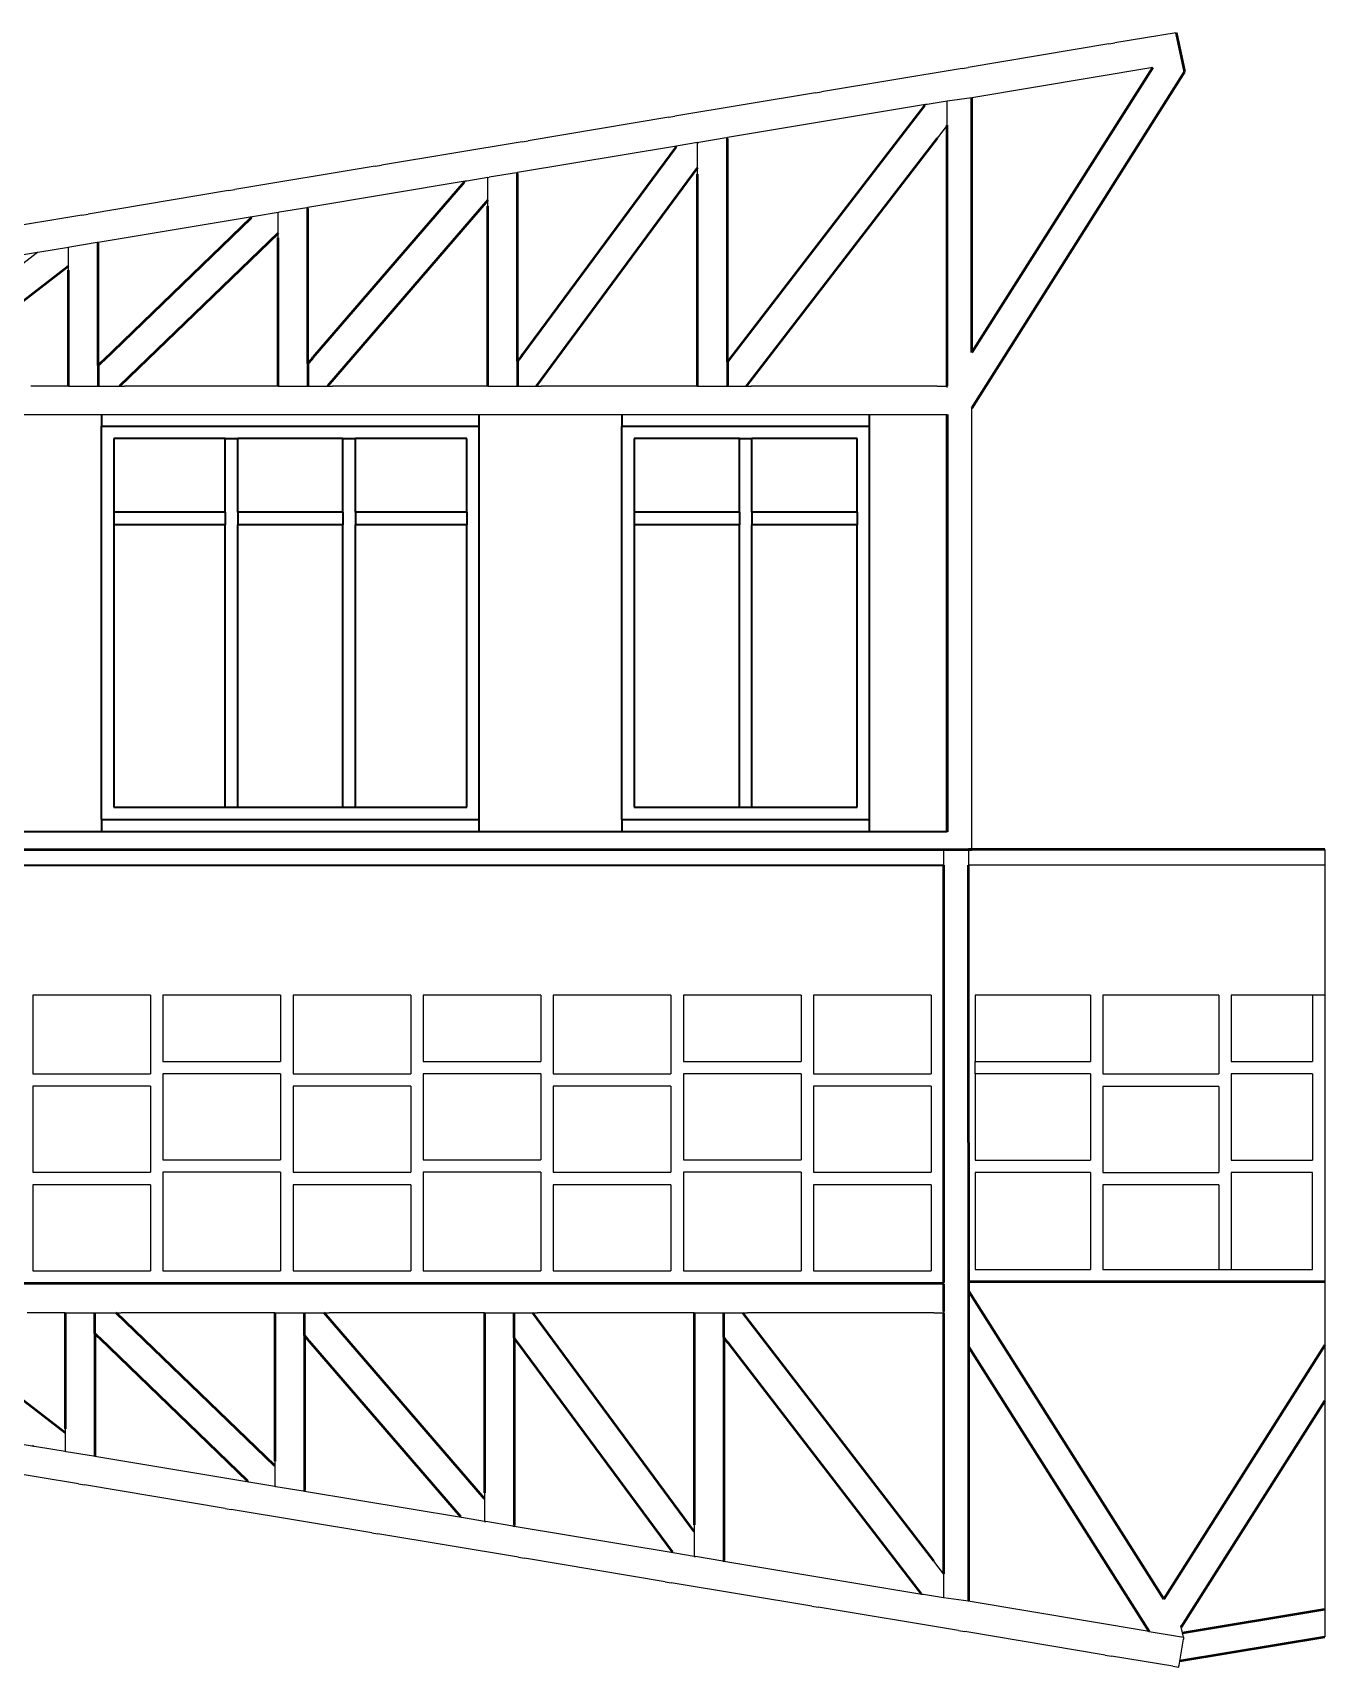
# Model space of a CAD drawing. Header units: centimetres. Extents: x 101 to 201, y 97 to 167.
# Drawn here: x 138.609 to 141.59, y 147.148 to 150.917 of the extents above; entities that cross this region are included whole.
import ezdxf

# ---------------------------------------------------------------- set-up
doc = ezdxf.new("R2010")
doc.units = ezdxf.units.CM
for name, color, linetype in [('corte', 1, 'Continuous'), ('grabado', 5, 'Continuous'), ('modulos alternativos', 10, 'Continuous')]:
    doc.layers.add(name, color=color, linetype=linetype)

msp = doc.modelspace()

# ---------------------------------------------------------------- linework, layer by layer
at = {"layer": 'corte'}
for p, q in [((141.2458, 150.9174), (141.1044, 150.8938)), ((141.0903, 150.8915), (140.7662, 150.8374)), ((141.0903, 150.8915), (141.1044, 150.8938)), ((140.7521, 150.8351), (140.428, 150.7811)), ((140.7521, 150.8351), (140.7662, 150.8374)), ((141.1918, 150.8369), (140.7746, 150.7674)), ((140.4139, 150.7787), (140.0898, 150.7247)), ((140.6675, 150.7515), (140.2111, 150.6754)), ((140.4139, 150.7787), (140.428, 150.7811)), ((140.6675, 150.7515), (140.6658, 150.7493)), ((140.0757, 150.7224), (139.7516, 150.6683)), ((140.0757, 150.7224), (140.0898, 150.7247)), ((140.2111, 150.6735), (140.2111, 150.6754)), ((140.6975, 150.6781), (140.6947, 150.6744)), ((140.7176, 150.7041), (140.6975, 150.6781)), ((139.7375, 150.666), (139.4134, 150.612)), ((140.0939, 150.6559), (139.7275, 150.5948)), ((139.7375, 150.666), (139.7516, 150.6683)), ((140.0939, 150.6559), (140.0923, 150.6537)), ((139.3993, 150.6096), (139.0752, 150.5556)), ((139.3993, 150.6096), (139.4134, 150.612)), ((139.7275, 150.5929), (139.7275, 150.5948)), ((140.1425, 150.5955), (140.1425, 150.6063)), ((140.1425, 150.5908), (140.1425, 150.5955)), ((139.6061, 150.5746), (139.244, 150.5142)), ((139.6061, 150.5746), (139.6042, 150.5723)), ((139.0611, 150.5533), (138.737, 150.4992)), ((139.0611, 150.5533), (139.0752, 150.5556)), ((139.659, 150.5219), (139.659, 150.5309)), ((139.659, 150.5177), (139.659, 150.5219)), ((138.7229, 150.4969), (138.3988, 150.4429)), ((138.7229, 150.4969), (138.737, 150.4992)), ((139.1157, 150.4928), (138.7604, 150.4336)), ((139.1157, 150.4928), (139.1133, 150.4905)), ((139.1754, 150.448), (139.1754, 150.4551)), ((139.1754, 150.4441), (139.1754, 150.448)), ((138.6201, 150.4102), (138.2768, 150.353)), ((138.617, 150.4078), (138.4218, 150.2574)), ((138.6201, 150.4102), (138.617, 150.4078)), ((138.7604, 150.4317), (138.7604, 150.4336)), ((138.6918, 150.3736), (138.6918, 150.3789)), ((138.6918, 150.3701), (138.6918, 150.3736)), ((138.6918, 150.1023), (138.6049, 150.1023)), ((138.6918, 150.1023), (138.6946, 150.1023)), ((138.8097, 150.1023), (138.8171, 150.1023)), ((138.8171, 150.1023), (138.8212, 150.1023)), ((139.1754, 150.1023), (138.8212, 150.1023)), ((139.1754, 150.1023), (139.1782, 150.1023)), ((139.2892, 150.1023), (139.297, 150.1023)), ((139.297, 150.1023), (139.3007, 150.1023)), ((139.659, 150.1023), (139.3007, 150.1023)), ((139.659, 150.1023), (139.6618, 150.1023)), ((139.7702, 150.1023), (139.7781, 150.1023)), ((139.7781, 150.1023), (139.7816, 150.1023)), ((140.1425, 150.1023), (139.7816, 150.1023)), ((140.1425, 150.1023), (140.1453, 150.1023)), ((140.2544, 150.1023), (140.2623, 150.1023)), ((140.2623, 150.1023), (140.2658, 150.1023)), ((140.6947, 150.1023), (140.2658, 150.1023)), ((140.6947, 150.1023), (140.6975, 150.1023)), ((140.6975, 150.1023), (140.7176, 150.1023)), ((140.7176, 150.0995), (140.7176, 150.1023)), ((141.589, 149.0338), (141.589, 147.2183)), ((140.7667, 148.0158), (140.7667, 148.0366)), ((138.6838, 147.9652), (138.5969, 147.9652)), ((138.6838, 147.9652), (138.6866, 147.9652)), ((138.8017, 147.9652), (138.8091, 147.9652)), ((138.8091, 147.9652), (138.8132, 147.9652)), ((139.1674, 147.9652), (138.8132, 147.9652)), ((139.1674, 147.9652), (139.1702, 147.9652)), ((139.2812, 147.9652), (139.289, 147.9652)), ((139.289, 147.9652), (139.2927, 147.9652)), ((139.651, 147.9652), (139.2927, 147.9652)), ((139.651, 147.9652), (139.6538, 147.9652)), ((139.7622, 147.9652), (139.7701, 147.9652)), ((139.7701, 147.9652), (139.7736, 147.9652)), ((140.1345, 147.9652), (139.7736, 147.9652)), ((140.1345, 147.9652), (140.1373, 147.9652)), ((140.2464, 147.9652), (140.2543, 147.9652)), ((140.2543, 147.9652), (140.2578, 147.9652)), ((140.6867, 147.9652), (140.2578, 147.9652)), ((140.6867, 147.9652), (140.6895, 147.9652)), ((140.6895, 147.9652), (140.7096, 147.9652)), ((140.7096, 147.968), (140.7096, 147.9652)), ((138.6121, 147.6573), (138.2688, 147.7145)), ((138.6838, 147.6975), (138.6838, 147.6939)), ((138.6838, 147.6939), (138.6838, 147.6886)), ((138.6121, 147.6573), (138.609, 147.6597)), ((138.7149, 147.5707), (138.3908, 147.6247)), ((138.7524, 147.6358), (138.7524, 147.6339)), ((139.1077, 147.5747), (138.7524, 147.6339)), ((139.1674, 147.6234), (139.1674, 147.6195)), ((139.1674, 147.6195), (139.1674, 147.6124)), ((138.7149, 147.5707), (138.729, 147.5683)), ((139.0531, 147.5143), (138.729, 147.5683)), ((139.1077, 147.5747), (139.1053, 147.577)), ((139.5981, 147.493), (139.236, 147.5533)), ((139.651, 147.5499), (139.651, 147.5456)), ((139.651, 147.5456), (139.651, 147.5367)), ((139.0531, 147.5143), (139.0672, 147.5119)), ((139.3913, 147.4579), (139.0672, 147.5119)), ((139.5981, 147.493), (139.5962, 147.4952)), ((139.7195, 147.4746), (139.7195, 147.4727)), ((140.0859, 147.4117), (139.7195, 147.4727)), ((140.1345, 147.4767), (140.1345, 147.472)), ((140.1345, 147.472), (140.1345, 147.4613)), ((139.3913, 147.4579), (139.4054, 147.4556)), ((139.7295, 147.4016), (139.4054, 147.4556)), ((139.7295, 147.4016), (139.7436, 147.3992)), ((140.0677, 147.3452), (139.7436, 147.3992)), ((140.0859, 147.4117), (140.0843, 147.4138)), ((140.2031, 147.394), (140.2031, 147.3921)), ((140.6595, 147.3161), (140.2031, 147.3921)), ((140.6895, 147.3895), (140.6867, 147.3931)), ((140.7096, 147.3634), (140.6895, 147.3895)), ((140.0677, 147.3452), (140.0818, 147.3428)), ((140.4059, 147.2888), (140.0818, 147.3428)), ((140.6595, 147.3161), (140.6578, 147.3183)), ((140.4059, 147.2888), (140.42, 147.2865)), ((140.7441, 147.2325), (140.42, 147.2865)), ((141.1838, 147.2306), (140.7666, 147.3001)), ((141.2627, 147.2175), (141.2573, 147.2406)), ((140.7441, 147.2325), (140.7582, 147.2301)), ((141.0823, 147.1761), (140.7582, 147.2301)), ((141.2627, 147.2174), (141.2627, 147.2175)), ((141.2632, 147.2155), (141.2627, 147.2174)), ((141.263, 147.2146), (141.2627, 147.2127)), ((141.2632, 147.2155), (141.263, 147.2146)), ((141.0823, 147.1761), (141.0964, 147.1737)), ((141.2378, 147.1502), (141.0964, 147.1737)), ((141.2378, 147.1502), (141.2519, 147.1478)), ((141.2519, 147.1478), (141.2522, 147.1497)), ((141.2522, 147.1497), (141.2523, 147.1506)), ((141.2523, 147.1506), (141.2527, 147.1524))]:
    msp.add_line(p, q, dxfattribs=at)
at = {"layer": 'corte', "lineweight": 50}
for p, q in [((141.2458, 150.9174), (141.2653, 150.827)), ((141.1918, 150.8369), (140.7747, 150.1797)), ((141.2653, 150.827), (140.7747, 150.0517)), ((140.6658, 150.7493), (140.2225, 150.1734)), ((140.7747, 150.1797), (140.7747, 150.7674)), ((140.2111, 150.1586), (140.2111, 150.6735)), ((140.6947, 150.6744), (140.2544, 150.1023)), ((140.7176, 150.1023), (140.7176, 150.7041)), ((140.0923, 150.6537), (139.739, 150.1755)), ((140.1425, 150.6063), (139.7702, 150.1023)), ((139.6042, 150.5723), (139.2554, 150.1681)), ((139.7275, 150.16), (139.7275, 150.5929)), ((140.1425, 150.1023), (140.1425, 150.5908)), ((139.659, 150.5309), (139.2892, 150.1023)), ((139.1133, 150.4905), (138.7718, 150.161)), ((139.244, 150.1548), (139.244, 150.5123)), ((139.659, 150.1023), (139.659, 150.5177)), ((139.1754, 150.4551), (138.8097, 150.1023)), ((139.1754, 150.1023), (139.1754, 150.4441)), ((138.7604, 150.15), (138.7604, 150.4317)), ((138.6918, 150.3789), (138.333, 150.1023)), ((138.6918, 150.1023), (138.6918, 150.3701)), ((138.769, 150.1583), (138.7604, 150.15)), ((138.7718, 150.161), (138.769, 150.1583)), ((139.2526, 150.1648), (139.244, 150.1548)), ((139.2554, 150.1681), (139.2526, 150.1648)), ((139.7362, 150.1717), (139.7275, 150.16)), ((139.739, 150.1755), (139.7362, 150.1717)), ((140.2197, 150.1698), (140.2111, 150.1586)), ((140.2225, 150.1734), (140.2197, 150.1698)), ((135.6319, 149.0338), (140.7747, 149.0338)), ((136.4239, 149.0338), (140.7667, 149.0338)), ((141.589, 149.0338), (140.7667, 149.0338)), ((140.9401, 148.0366), (140.7667, 148.0366)), ((141.4348, 148.0366), (140.9401, 148.0366)), ((141.589, 148.0366), (141.4348, 148.0366)), ((141.2176, 147.3052), (140.7667, 148.0158)), ((138.6838, 147.6886), (138.325, 147.9652)), ((138.6838, 147.9652), (138.6838, 147.6975)), ((139.1674, 147.6124), (138.8017, 147.9652)), ((139.1674, 147.9652), (139.1674, 147.6234)), ((139.651, 147.5367), (139.2812, 147.9652)), ((139.651, 147.9652), (139.651, 147.5499)), ((140.1345, 147.4613), (139.7622, 147.9652)), ((140.1345, 147.9652), (140.1345, 147.4767)), ((140.6867, 147.3931), (140.2464, 147.9652)), ((140.7096, 147.9652), (140.7096, 147.3634)), ((138.761, 147.9092), (138.7524, 147.9176)), ((138.7524, 147.9176), (138.7524, 147.6358)), ((138.7638, 147.9065), (138.761, 147.9092)), ((139.1053, 147.577), (138.7638, 147.9065)), ((139.2446, 147.9027), (139.236, 147.9127)), ((139.236, 147.9127), (139.236, 147.5552)), ((139.2474, 147.8995), (139.2446, 147.9027)), ((139.5962, 147.4952), (139.2474, 147.8995)), ((139.7282, 147.8958), (139.7195, 147.9075)), ((139.7195, 147.9075), (139.7195, 147.4746)), ((139.731, 147.892), (139.7282, 147.8958)), ((140.0843, 147.4138), (139.731, 147.892)), ((140.2117, 147.8978), (140.2031, 147.909)), ((140.2031, 147.909), (140.2031, 147.394)), ((140.2145, 147.8942), (140.2117, 147.8978)), ((140.6578, 147.3183), (140.2145, 147.8942)), ((141.1838, 147.2306), (140.7667, 147.8878)), ((140.7667, 147.8878), (140.7667, 147.3001)), ((141.2176, 147.3052), (141.589, 147.8906)), ((141.2573, 147.2406), (141.589, 147.7627)), ((141.2604, 147.2274), (141.589, 147.2821)), ((141.2543, 147.1625), (141.589, 147.2183))]:
    msp.add_line(p, q, dxfattribs=at)
at = {"layer": 'grabado'}
for p, q in [((140.6715, 150.7521), (140.6675, 150.7515)), ((140.7176, 150.7598), (140.6715, 150.7521)), ((140.7747, 150.7674), (140.7176, 150.7598)), ((140.7176, 150.7087), (140.7176, 150.7598)), ((140.7176, 150.7041), (140.7176, 150.7087)), ((140.2083, 150.6749), (140.1453, 150.6644)), ((140.2083, 150.6749), (140.2111, 150.6754)), ((140.0979, 150.6565), (140.0939, 150.6559)), ((140.1425, 150.664), (140.0979, 150.6565)), ((140.1425, 150.664), (140.1453, 150.6644)), ((140.1425, 150.611), (140.1425, 150.664)), ((139.7247, 150.5943), (139.6618, 150.5839)), ((139.7247, 150.5943), (139.7275, 150.5948)), ((140.1425, 150.6063), (140.1425, 150.611)), ((139.6104, 150.5753), (139.6061, 150.5746)), ((139.659, 150.5834), (139.6104, 150.5753)), ((139.659, 150.5834), (139.6618, 150.5839)), ((139.659, 150.5352), (139.659, 150.5834)), ((139.659, 150.5309), (139.659, 150.5352)), ((139.1206, 150.4937), (139.1157, 150.4928)), ((139.1754, 150.5028), (139.1206, 150.4937)), ((139.1782, 150.5033), (139.1754, 150.5028)), ((139.1754, 150.459), (139.1754, 150.5028)), ((139.2412, 150.5138), (139.1782, 150.5033)), ((139.244, 150.5142), (139.2412, 150.5138)), ((139.244, 150.5123), (139.244, 150.5142)), ((139.1754, 150.4551), (139.1754, 150.459)), ((138.626, 150.4112), (138.6201, 150.4102)), ((138.6918, 150.4222), (138.626, 150.4112)), ((138.6946, 150.4227), (138.6918, 150.4222)), ((138.6918, 150.3824), (138.6918, 150.4222)), ((138.7576, 150.4332), (138.6946, 150.4227)), ((138.7604, 150.4336), (138.7576, 150.4332)), ((138.6918, 150.3789), (138.6918, 150.3824)), ((138.6946, 150.1023), (138.7576, 150.1023)), ((138.7576, 150.1023), (138.7604, 150.1023)), ((138.7604, 150.1023), (138.8057, 150.1023)), ((138.8057, 150.1023), (138.8097, 150.1023)), ((139.1782, 150.1023), (139.2412, 150.1023)), ((139.2412, 150.1023), (139.244, 150.1023)), ((139.244, 150.1023), (139.2855, 150.1023)), ((139.2855, 150.1023), (139.2892, 150.1023)), ((139.6618, 150.1023), (139.7247, 150.1023)), ((139.7247, 150.1023), (139.7275, 150.1023)), ((139.7275, 150.1023), (139.7667, 150.1023)), ((139.7667, 150.1023), (139.7702, 150.1023)), ((140.1453, 150.1023), (140.2083, 150.1023)), ((140.2083, 150.1023), (140.2111, 150.1023)), ((140.2111, 150.1023), (140.2508, 150.1023)), ((140.2508, 150.1023), (140.2544, 150.1023)), ((136.489, 150.0371), (140.7176, 150.0371)), ((140.7096, 149.0338), (140.7096, 148.9979)), ((140.7667, 149.0338), (140.7667, 148.9979)), ((141.589, 148.9979), (140.7667, 148.9979)), ((138.6096, 148.6979), (138.6096, 148.5162)), ((138.7596, 148.6979), (138.6096, 148.6979)), ((138.7881, 148.6979), (138.7596, 148.6979)), ((138.881, 148.6979), (138.7881, 148.6979)), ((138.881, 148.6979), (138.881, 148.5162)), ((138.9096, 148.6979), (138.9096, 148.5448)), ((139.0453, 148.6979), (138.9096, 148.6979)), ((139.0739, 148.6979), (139.0453, 148.6979)), ((139.181, 148.6979), (139.0739, 148.6979)), ((139.181, 148.6979), (139.181, 148.5448)), ((139.2096, 148.6979), (139.2096, 148.5162)), ((139.3167, 148.6979), (139.2096, 148.6979)), ((139.3453, 148.6979), (139.3167, 148.6979)), ((139.481, 148.6979), (139.3453, 148.6979)), ((139.481, 148.6979), (139.481, 148.5162)), ((139.5096, 148.6979), (139.5096, 148.5448)), ((139.6024, 148.6979), (139.5096, 148.6979)), ((139.631, 148.6979), (139.6024, 148.6979)), ((139.781, 148.6979), (139.631, 148.6979)), ((139.781, 148.6979), (139.781, 148.5448)), ((139.8096, 148.6979), (139.8096, 148.5162)), ((139.9596, 148.6979), (139.8096, 148.6979)), ((139.9881, 148.6979), (139.9596, 148.6979)), ((140.081, 148.6979), (139.9881, 148.6979)), ((140.081, 148.6979), (140.081, 148.5162)), ((140.1096, 148.6979), (140.1096, 148.5448)), ((140.231, 148.6979), (140.1096, 148.6979)), ((140.2596, 148.6979), (140.231, 148.6979)), ((140.381, 148.6979), (140.2596, 148.6979)), ((140.381, 148.6979), (140.381, 148.5448)), ((140.4096, 148.6979), (140.4096, 148.5162)), ((140.5024, 148.6979), (140.4096, 148.6979)), ((140.531, 148.6979), (140.5024, 148.6979)), ((140.681, 148.6979), (140.531, 148.6979)), ((140.681, 148.6979), (140.681, 148.5162)), ((140.7827, 148.6979), (140.7827, 148.5446)), ((140.7953, 148.6979), (140.7827, 148.6979)), ((141.0482, 148.6979), (140.7953, 148.6979)), ((141.0482, 148.6979), (141.0482, 148.5446)), ((141.0768, 148.6979), (141.0768, 148.5161)), ((141.0894, 148.6979), (141.0768, 148.6979)), ((141.0911, 148.6979), (141.0894, 148.6979)), ((141.344, 148.6979), (141.0911, 148.6979)), ((141.344, 148.6979), (141.344, 148.5161)), ((141.3726, 148.6979), (141.3726, 148.5446)), ((141.3852, 148.6979), (141.3726, 148.6979)), ((141.3869, 148.6979), (141.3852, 148.6979)), ((141.5897, 148.6979), (141.3869, 148.6979)), ((141.5604, 148.6979), (141.5604, 148.5446)), ((138.9096, 148.5448), (139.0453, 148.5448)), ((139.0453, 148.5448), (139.0739, 148.5448)), ((139.0739, 148.5448), (139.181, 148.5448)), ((139.5096, 148.5448), (139.6024, 148.5448)), ((139.6024, 148.5448), (139.631, 148.5448)), ((139.631, 148.5448), (139.781, 148.5448)), ((140.1096, 148.5448), (140.231, 148.5448)), ((140.231, 148.5448), (140.2596, 148.5448)), ((140.2596, 148.5448), (140.381, 148.5448)), ((140.7827, 148.5161), (140.7827, 148.5446)), ((140.7827, 148.5446), (140.7953, 148.5446)), ((140.7953, 148.5446), (141.0482, 148.5446)), ((141.3726, 148.5446), (141.3852, 148.5446)), ((141.3852, 148.5446), (141.3869, 148.5446)), ((141.3869, 148.5446), (141.5538, 148.5446)), ((141.5538, 148.5446), (141.5604, 148.5446)), ((138.6096, 148.5162), (138.7596, 148.5162)), ((138.6096, 148.4876), (138.6096, 148.2893)), ((138.7596, 148.4876), (138.6096, 148.4876)), ((138.7596, 148.5162), (138.7881, 148.5162)), ((138.7881, 148.4876), (138.7596, 148.4876)), ((138.7881, 148.5162), (138.881, 148.5162)), ((138.881, 148.4876), (138.7881, 148.4876)), ((138.881, 148.4876), (138.881, 148.2893)), ((138.9096, 148.5162), (138.9096, 148.3179)), ((139.0453, 148.5162), (138.9096, 148.5162)), ((139.0739, 148.5162), (139.0453, 148.5162)), ((139.181, 148.5162), (139.0739, 148.5162)), ((139.181, 148.5162), (139.181, 148.3179)), ((139.2096, 148.5162), (139.3167, 148.5162)), ((139.2096, 148.4876), (139.2096, 148.2893)), ((139.3167, 148.4876), (139.2096, 148.4876)), ((139.3167, 148.5162), (139.3453, 148.5162)), ((139.3453, 148.4876), (139.3167, 148.4876)), ((139.3453, 148.5162), (139.481, 148.5162)), ((139.481, 148.4876), (139.3453, 148.4876)), ((139.481, 148.4876), (139.481, 148.2893)), ((139.5096, 148.5162), (139.5096, 148.3179)), ((139.6024, 148.5162), (139.5096, 148.5162)), ((139.631, 148.5162), (139.6024, 148.5162)), ((139.781, 148.5162), (139.631, 148.5162)), ((139.781, 148.5162), (139.781, 148.3179)), ((139.8096, 148.5162), (139.9596, 148.5162)), ((139.8096, 148.4876), (139.8096, 148.2893)), ((139.9596, 148.4876), (139.8096, 148.4876)), ((139.9596, 148.5162), (139.9881, 148.5162)), ((139.9881, 148.4876), (139.9596, 148.4876)), ((139.9881, 148.5162), (140.081, 148.5162)), ((140.081, 148.4876), (139.9881, 148.4876)), ((140.081, 148.4876), (140.081, 148.2893)), ((140.1096, 148.5162), (140.1096, 148.3179)), ((140.231, 148.5162), (140.1096, 148.5162)), ((140.2596, 148.5162), (140.231, 148.5162)), ((140.381, 148.5162), (140.2596, 148.5162)), ((140.381, 148.5162), (140.381, 148.3179)), ((140.4096, 148.5162), (140.5024, 148.5162)), ((140.4096, 148.4876), (140.4096, 148.2893)), ((140.5024, 148.4876), (140.4096, 148.4876)), ((140.5024, 148.5162), (140.531, 148.5162)), ((140.531, 148.4876), (140.5024, 148.4876)), ((140.531, 148.5162), (140.681, 148.5162)), ((140.681, 148.4876), (140.531, 148.4876)), ((140.681, 148.4876), (140.681, 148.2893)), ((140.7827, 148.5161), (140.7827, 148.3177)), ((140.7953, 148.5161), (140.7827, 148.5161)), ((141.0482, 148.5161), (140.7953, 148.5161)), ((141.0482, 148.5161), (141.0482, 148.3177)), ((141.0768, 148.5161), (141.0894, 148.5161)), ((141.0768, 148.4875), (141.0768, 148.2891)), ((141.0894, 148.4875), (141.0768, 148.4875)), ((141.0894, 148.5161), (141.0911, 148.5161)), ((141.0911, 148.4875), (141.0894, 148.4875)), ((141.0911, 148.5161), (141.344, 148.5161)), ((141.344, 148.4875), (141.0911, 148.4875)), ((141.344, 148.4875), (141.344, 148.2921)), ((141.3726, 148.5161), (141.3726, 148.3177)), ((141.3852, 148.5161), (141.3726, 148.5161)), ((141.3869, 148.5161), (141.3852, 148.5161)), ((141.5471, 148.5161), (141.3869, 148.5161)), ((141.5604, 148.5161), (141.5471, 148.5161)), ((141.5604, 148.5161), (141.5604, 148.3177)), ((138.9096, 148.3179), (139.0453, 148.3179)), ((139.0453, 148.3179), (139.0739, 148.3179)), ((139.0739, 148.3179), (139.181, 148.3179)), ((139.5096, 148.3179), (139.6024, 148.3179)), ((139.6024, 148.3179), (139.631, 148.3179)), ((139.631, 148.3179), (139.781, 148.3179)), ((140.1096, 148.3179), (140.231, 148.3179)), ((140.231, 148.3179), (140.2596, 148.3179)), ((140.2596, 148.3179), (140.381, 148.3179)), ((140.7827, 148.3177), (140.7953, 148.3177)), ((140.7953, 148.3177), (141.0482, 148.3177)), ((141.3726, 148.3177), (141.3852, 148.3177)), ((141.3852, 148.3177), (141.3869, 148.3177)), ((141.3869, 148.3177), (141.5007, 148.3177)), ((141.5007, 148.3177), (141.5604, 148.3177)), ((138.6096, 148.2893), (138.7596, 148.2893)), ((138.6096, 148.2607), (138.6096, 148.0624)), ((138.7596, 148.2607), (138.6096, 148.2607)), ((138.7596, 148.2893), (138.7881, 148.2893)), ((138.7881, 148.2607), (138.7596, 148.2607)), ((138.7881, 148.2893), (138.881, 148.2893)), ((138.881, 148.2607), (138.7881, 148.2607)), ((138.881, 148.2607), (138.881, 148.0909)), ((139.0453, 148.2893), (138.9096, 148.2893)), ((138.9096, 148.2893), (138.9096, 148.2607)), ((138.9096, 148.2607), (138.9096, 148.0909)), ((139.0739, 148.2893), (139.0453, 148.2893)), ((139.181, 148.2893), (139.0739, 148.2893)), ((139.181, 148.2893), (139.181, 148.2607)), ((139.181, 148.2607), (139.181, 148.0909)), ((139.2096, 148.2893), (139.3167, 148.2893)), ((139.3167, 148.2607), (139.2096, 148.2607)), ((139.2096, 148.2607), (139.2096, 148.0624)), ((139.3167, 148.2893), (139.3453, 148.2893)), ((139.3453, 148.2607), (139.3167, 148.2607)), ((139.3453, 148.2893), (139.481, 148.2893)), ((139.481, 148.2607), (139.3453, 148.2607)), ((139.481, 148.2607), (139.481, 148.0624)), ((139.6024, 148.2893), (139.5096, 148.2893)), ((139.5096, 148.2893), (139.5096, 148.2607)), ((139.5096, 148.2607), (139.5096, 148.0909)), ((139.631, 148.2893), (139.6024, 148.2893)), ((139.781, 148.2893), (139.631, 148.2893)), ((139.781, 148.2893), (139.781, 148.0624)), ((139.8096, 148.2893), (139.9596, 148.2893)), ((139.8096, 148.2607), (139.8096, 148.0624)), ((139.9596, 148.2607), (139.8096, 148.2607)), ((139.9596, 148.2893), (139.9881, 148.2893)), ((139.9881, 148.2607), (139.9596, 148.2607)), ((139.9881, 148.2893), (140.081, 148.2893)), ((140.081, 148.2607), (139.9881, 148.2607)), ((140.081, 148.2607), (140.081, 148.0909)), ((140.231, 148.2893), (140.1096, 148.2893)), ((140.1096, 148.2893), (140.1096, 148.2607)), ((140.1096, 148.2607), (140.1096, 148.0909)), ((140.2596, 148.2893), (140.231, 148.2893)), ((140.381, 148.2893), (140.2596, 148.2893)), ((140.381, 148.2893), (140.381, 148.2607)), ((140.381, 148.2607), (140.381, 148.0909)), ((140.4096, 148.2893), (140.5024, 148.2893)), ((140.5024, 148.2607), (140.4096, 148.2607)), ((140.4096, 148.2607), (140.4096, 148.0909)), ((140.5024, 148.2893), (140.531, 148.2893)), ((140.531, 148.2607), (140.5024, 148.2607)), ((140.531, 148.2893), (140.681, 148.2893)), ((140.681, 148.2607), (140.531, 148.2607)), ((140.681, 148.2607), (140.681, 148.0624)), ((140.7827, 148.2891), (140.7827, 148.0652)), ((140.7953, 148.2891), (140.7827, 148.2891)), ((141.0482, 148.2891), (140.7953, 148.2891)), ((141.0482, 148.2891), (141.0482, 148.2635)), ((141.0482, 148.2635), (141.0482, 148.0652)), ((141.0768, 148.2891), (141.0894, 148.2891)), ((141.0768, 148.2606), (141.0768, 148.0652)), ((141.0894, 148.2606), (141.0768, 148.2606)), ((141.0894, 148.2891), (141.344, 148.2891)), ((141.0928, 148.2606), (141.0894, 148.2606)), ((141.344, 148.2606), (141.0928, 148.2606)), ((141.344, 148.2921), (141.344, 148.2891)), ((141.344, 148.2606), (141.344, 148.0652)), ((141.3726, 148.2891), (141.3726, 148.0652)), ((141.3852, 148.2891), (141.3726, 148.2891)), ((141.494, 148.2891), (141.3852, 148.2891)), ((141.5604, 148.2891), (141.494, 148.2891)), ((141.5604, 148.0652), (141.5604, 148.2891)), ((138.881, 148.0909), (138.881, 148.0624)), ((138.9096, 148.0909), (138.9096, 148.0624)), ((139.181, 148.0909), (139.181, 148.0624)), ((139.5096, 148.0909), (139.5096, 148.0624)), ((140.081, 148.0909), (140.081, 148.0624)), ((140.1096, 148.0909), (140.1096, 148.0624)), ((140.381, 148.0909), (140.381, 148.0624)), ((140.4096, 148.0909), (140.4096, 148.0624)), ((140.7096, 148.0338), (136.481, 148.0338)), ((138.6096, 148.0624), (138.7596, 148.0624)), ((138.7596, 148.0624), (138.881, 148.0624)), ((138.9096, 148.0624), (139.181, 148.0624)), ((139.2096, 148.0624), (139.481, 148.0624)), ((139.5096, 148.0624), (139.631, 148.0624)), ((139.631, 148.0624), (139.781, 148.0624)), ((139.8096, 148.0624), (139.9596, 148.0624)), ((139.9596, 148.0624), (140.081, 148.0624)), ((140.1096, 148.0624), (140.381, 148.0624)), ((140.4096, 148.0624), (140.531, 148.0624)), ((140.531, 148.0624), (140.681, 148.0624)), ((140.7096, 148.035), (140.7096, 148.0338)), ((140.7096, 148.0338), (140.7096, 148.031)), ((140.7827, 148.0652), (140.7953, 148.0652)), ((140.7953, 148.0652), (140.7987, 148.0652)), ((140.7987, 148.0652), (141.0482, 148.0652)), ((141.0768, 148.0652), (141.0894, 148.0652)), ((141.0894, 148.0652), (141.0928, 148.0652)), ((141.0928, 148.0652), (141.344, 148.0652)), ((141.344, 148.0652), (141.4415, 148.0652)), ((141.4415, 148.0652), (141.5604, 148.0652)), ((138.6866, 147.9652), (138.7496, 147.9652)), ((138.7496, 147.9652), (138.7524, 147.9652)), ((138.7524, 147.9652), (138.7977, 147.9652)), ((138.7977, 147.9652), (138.8017, 147.9652)), ((139.1702, 147.9652), (139.2332, 147.9652)), ((139.2332, 147.9652), (139.236, 147.9652)), ((139.236, 147.9652), (139.2775, 147.9652)), ((139.2775, 147.9652), (139.2812, 147.9652)), ((139.6538, 147.9652), (139.7167, 147.9652)), ((139.7167, 147.9652), (139.7195, 147.9652)), ((139.7195, 147.9652), (139.7587, 147.9652)), ((139.7587, 147.9652), (139.7622, 147.9652)), ((140.1373, 147.9652), (140.2003, 147.9652)), ((140.2003, 147.9652), (140.2031, 147.9652)), ((140.2031, 147.9652), (140.2428, 147.9652)), ((140.2428, 147.9652), (140.2464, 147.9652)), ((138.618, 147.6563), (138.6121, 147.6573)), ((138.6838, 147.6454), (138.618, 147.6563)), ((138.6838, 147.6886), (138.6838, 147.6851)), ((138.6838, 147.6851), (138.6838, 147.6454)), ((138.6866, 147.6449), (138.6838, 147.6454)), ((138.7496, 147.6344), (138.6866, 147.6449)), ((138.7524, 147.6339), (138.7496, 147.6344)), ((139.1674, 147.6124), (139.1674, 147.6085)), ((139.1674, 147.6085), (139.1674, 147.5648)), ((139.1126, 147.5739), (139.1077, 147.5747)), ((139.1674, 147.5648), (139.1126, 147.5739)), ((139.1702, 147.5643), (139.1674, 147.5648)), ((139.2332, 147.5538), (139.1702, 147.5643)), ((139.236, 147.5533), (139.2332, 147.5538)), ((139.236, 147.5552), (139.236, 147.5533)), ((139.651, 147.5367), (139.651, 147.5324)), ((139.651, 147.5324), (139.651, 147.4842)), ((139.6024, 147.4923), (139.5981, 147.493)), ((139.651, 147.4842), (139.6024, 147.4923)), ((139.651, 147.4842), (139.6538, 147.4837)), ((139.7167, 147.4732), (139.6538, 147.4837)), ((139.7167, 147.4732), (139.7195, 147.4727)), ((140.1345, 147.4613), (140.1345, 147.4566)), ((140.1345, 147.4566), (140.1345, 147.4036)), ((140.0899, 147.411), (140.0859, 147.4117)), ((140.1345, 147.4036), (140.0899, 147.411)), ((140.1345, 147.4036), (140.1373, 147.4031)), ((140.2003, 147.3926), (140.1373, 147.4031)), ((140.2003, 147.3926), (140.2031, 147.3921)), ((140.7096, 147.3634), (140.7096, 147.3588)), ((140.7096, 147.3588), (140.7096, 147.3077)), ((140.6635, 147.3154), (140.6595, 147.3161)), ((140.7096, 147.3077), (140.6635, 147.3154)), ((140.7667, 147.3001), (140.7096, 147.3077)), ((141.2573, 147.2406), (141.2565, 147.244)), ((141.1838, 147.2306), (141.2627, 147.2175)), ((141.2527, 147.1524), (141.2627, 147.2127))]:
    msp.add_line(p, q, dxfattribs=at)
at = {"layer": 'grabado', "lineweight": 50}
for p, q in [((138.7604, 150.15), (138.7604, 150.1461)), ((138.7604, 150.1461), (138.7604, 150.1023)), ((139.244, 150.1548), (139.244, 150.1505)), ((139.244, 150.1505), (139.244, 150.1023)), ((139.7275, 150.16), (139.7275, 150.1553)), ((139.7275, 150.1553), (139.7275, 150.1023)), ((140.2111, 150.1586), (140.2111, 150.154)), ((140.2111, 150.154), (140.2111, 150.1023)), ((140.7096, 148.9979), (140.7096, 148.035)), ((140.7667, 148.3579), (140.7667, 148.9979)), ((140.7667, 148.3579), (140.7667, 148.0158)), ((136.481, 148.0338), (140.7096, 148.0338)), ((140.7096, 148.031), (140.7096, 147.968)), ((140.7667, 148.0158), (140.7667, 147.8931)), ((138.7524, 147.9215), (138.7524, 147.9652)), ((139.236, 147.917), (139.236, 147.9652)), ((139.7195, 147.9122), (139.7195, 147.9652)), ((140.2031, 147.9136), (140.2031, 147.9652)), ((138.7524, 147.9176), (138.7524, 147.9215)), ((139.236, 147.9127), (139.236, 147.917)), ((139.7195, 147.9075), (139.7195, 147.9122)), ((140.2031, 147.909), (140.2031, 147.9136)), ((140.7667, 147.8931), (140.7667, 147.8878))]:
    msp.add_line(p, q, dxfattribs=at)
at = {"layer": 'grabado', "lineweight": 35}
for p, q in [((138.7676, 150.0371), (138.7676, 150.0098)), ((139.639, 150.0098), (139.639, 150.0371)), ((139.9676, 150.0371), (139.9676, 150.0098)), ((140.539, 150.0098), (140.539, 150.0371)), ((138.7676, 149.1028), (138.7676, 150.0098)), ((138.7676, 150.0098), (139.639, 150.0098)), ((139.639, 149.1028), (139.639, 150.0098)), ((139.9676, 149.1028), (139.9676, 150.0098)), ((139.9676, 150.0098), (140.539, 150.0098)), ((140.539, 149.1028), (140.539, 150.0098)), ((138.7961, 149.9812), (138.7961, 149.8114)), ((139.0533, 149.9812), (138.7961, 149.9812)), ((139.0533, 149.9812), (139.0819, 149.9812)), ((139.0533, 149.8114), (139.0533, 149.9812)), ((139.0819, 149.8114), (139.0819, 149.9812)), ((139.3247, 149.9812), (139.0819, 149.9812)), ((139.3247, 149.9812), (139.3533, 149.9812)), ((139.3247, 149.8114), (139.3247, 149.9812)), ((139.3533, 149.8114), (139.3533, 149.9812)), ((139.6104, 149.9812), (139.3533, 149.9812)), ((139.6104, 149.8114), (139.6104, 149.9812)), ((139.9961, 149.9812), (139.9961, 149.8114)), ((140.239, 149.9812), (139.9961, 149.9812)), ((140.239, 149.9812), (140.2676, 149.9812)), ((140.239, 149.8114), (140.239, 149.9812)), ((140.5104, 149.9812), (140.2676, 149.9812)), ((140.2676, 149.8114), (140.2676, 149.9812)), ((140.5104, 149.8114), (140.5104, 149.9812)), ((139.0533, 149.8114), (138.7961, 149.8114)), ((138.7961, 149.8114), (138.7961, 149.7828)), ((139.0533, 149.8114), (139.0533, 149.7828)), ((139.3247, 149.8114), (139.0819, 149.8114)), ((139.0819, 149.8114), (139.0819, 149.7828)), ((139.3247, 149.8114), (139.3247, 149.7828)), ((139.6104, 149.8114), (139.3533, 149.8114)), ((139.3533, 149.8114), (139.3533, 149.7828)), ((139.6104, 149.8114), (139.6104, 149.7828)), ((140.239, 149.8114), (139.9961, 149.8114)), ((139.9961, 149.8114), (139.9961, 149.7828)), ((140.239, 149.8114), (140.239, 149.7828)), ((140.5104, 149.8114), (140.2676, 149.8114)), ((140.2676, 149.8114), (140.2676, 149.7828)), ((140.5104, 149.8114), (140.5104, 149.7828)), ((139.0533, 149.7828), (138.7961, 149.7828)), ((138.7961, 149.7828), (138.7961, 149.1314)), ((139.0533, 149.1314), (139.0533, 149.7828)), ((139.3247, 149.7828), (139.0819, 149.7828)), ((139.0819, 149.1314), (139.0819, 149.7828)), ((139.3247, 149.1314), (139.3247, 149.7828)), ((139.6104, 149.7828), (139.3533, 149.7828)), ((139.3533, 149.1314), (139.3533, 149.7828)), ((139.6104, 149.1314), (139.6104, 149.7828)), ((140.239, 149.7828), (139.9961, 149.7828)), ((139.9961, 149.7828), (139.9961, 149.1314)), ((140.239, 149.1314), (140.239, 149.7828)), ((140.5104, 149.7828), (140.2676, 149.7828)), ((140.2676, 149.1314), (140.2676, 149.7828)), ((140.5104, 149.1314), (140.5104, 149.7828)), ((138.7961, 149.1314), (139.0533, 149.1314)), ((139.0533, 149.1314), (139.0819, 149.1314)), ((139.0819, 149.1314), (139.3247, 149.1314)), ((139.3247, 149.1314), (139.3533, 149.1314)), ((139.3533, 149.1314), (139.6104, 149.1314)), ((139.9961, 149.1314), (140.239, 149.1314)), ((140.239, 149.1314), (140.2676, 149.1314)), ((140.2676, 149.1314), (140.5104, 149.1314)), ((138.7676, 149.1028), (139.639, 149.1028)), ((138.7676, 149.1028), (138.7676, 149.0743)), ((139.639, 149.0743), (139.639, 149.1028)), ((139.9676, 149.1028), (140.539, 149.1028)), ((139.9676, 149.1028), (139.9676, 149.0743)), ((140.539, 149.0743), (140.539, 149.1028)), ((138.7676, 149.0743), (138.439, 149.0743)), ((139.639, 149.0743), (138.7676, 149.0743)), ((139.9676, 149.0743), (139.639, 149.0743)), ((140.539, 149.0743), (139.9676, 149.0743)), ((140.7176, 149.0743), (140.539, 149.0743)), ((138.431, 148.9979), (138.7596, 148.9979)), ((138.7596, 148.9979), (139.631, 148.9979)), ((139.631, 148.9979), (139.9596, 148.9979)), ((139.9596, 148.9979), (140.531, 148.9979)), ((140.531, 148.9979), (140.7096, 148.9979))]:
    msp.add_line(p, q, dxfattribs=at)
at = {"layer": 'grabado', "lineweight": 53}
msp.add_line((140.7176, 150.0371), (140.7176, 149.0743), dxfattribs=at)
at = {"layer": 'modulos alternativos'}
msp.add_line((140.7747, 149.0338), (140.7747, 150.0517), dxfattribs=at)

doc.saveas('drawing.dxf')
